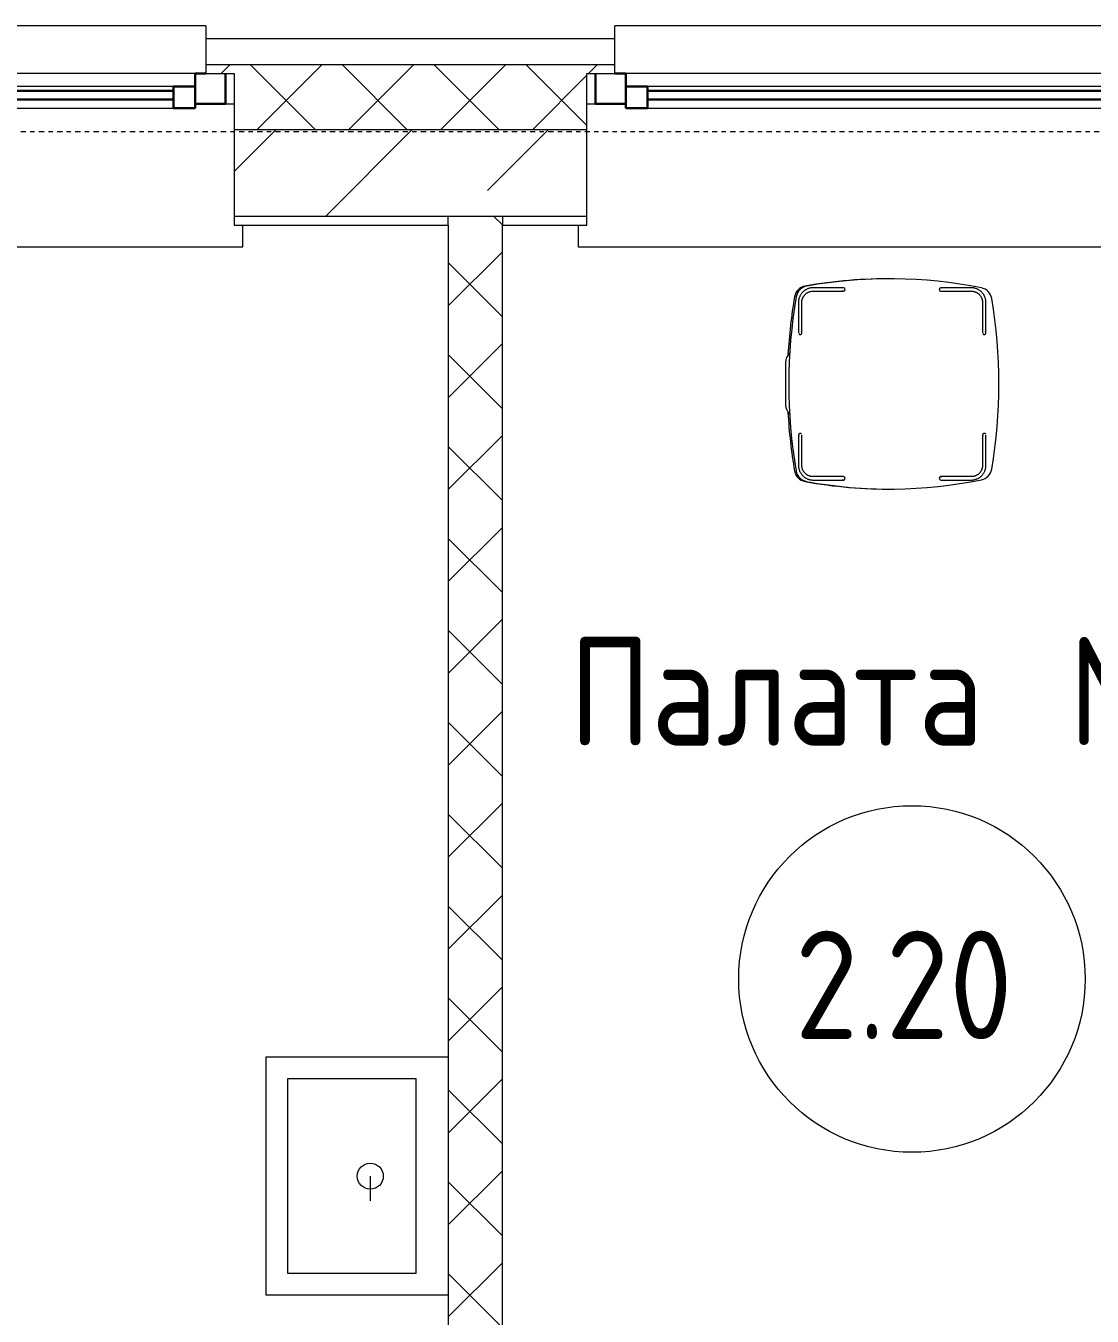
# Model space of a CAD drawing. Header units: millimetres. Extents: x -174154 to -170572, y -111302 to -109817.
# Drawn here: x -174032.25 to -174007.63, y -110507.47 to -110477.69 of the extents above; entities that cross this region are included whole.
import ezdxf

# ---------------------------------------------------------------- set-up
doc = ezdxf.new("R2010")
doc.units = ezdxf.units.MM
doc.linetypes.add('ACAD_ISO02W100', pattern=[15, 12, -3])
doc.linetypes.add('ADSK_Линия сетки', pattern=[21, 12, -3, 3, -3])
for name, color, linetype, lineweight in [('!Подложка', 252, 'ACAD_ISO02W100', 25), ('Каркас_Импост', 7, 'Continuous', 18), ('Марки помещений', 7, 'Continuous', 18), ('Обобщенные модели', 7, 'Continuous', 18), ('Окна', 7, 'Continuous', 18), ('Оси', 7, 'Continuous', 9), ('Остекление', 7, 'Continuous', 30), ('Отлив', 7, 'Continuous', 18), ('Подоконник_Верхний брус', 7, 'Continuous', 18), ('Сантехнические приборы', 7, 'Continuous', 18), ('Стены разрез', 7, 'Continuous', 40), ('Стены штриховка', 7, 'Continuous', 18)]:
    doc.layers.add(name, color=color, linetype=linetype, lineweight=lineweight)
doc.styles.add('GOST Common', font='GOST Common.ttf', dxfattribs={"width": 0.9, "height": 250})
pattern_1 = [(45, (30280.00000000015, 12304.99999999978), (-106.0660171779821, 106.0660171779821), []), (135, (30280.00000000015, 12304.99999999978), (-106.0660171779821, -106.0660171779821), [])]

# ---------------------------------------------------------------- blocks, each defined once
blk = doc.blocks.new('Medical_All_ARJO_Bedside-Cabinet - Medical_All_ARJO_Bedside-Cabinet-V1-В_АР_ПЭ_02 Этаж')
at = {"layer": 'Обобщенные модели'}
for p, q in [((-137.0000000000035, 216.4161831667518), (-188.0000000000092, 216.4161831667518)), ((-188.0000000000092, 208.5838168333119), (-137.0000000000035, 208.5838168333119)), ((188.0000000000006, 216.4161831667518), (137.0000000000035, 216.4161831667518)), ((137.0000000000035, 208.5838168333119), (188.0000000000006, 208.5838168333119)), ((-221.9161831667245, 182.5000000000365), (-221.9161831667245, 131.5000000000308)), ((-214.083816833289, 131.5000000000308), (-214.083816833289, 182.5000000000365)), ((214.0838168332803, 182.5000000000321), (214.0838168332803, 131.5000000000308)), ((221.9161831667245, 131.5000000000308), (221.9161831667245, 182.5000000000321)), ((-221.9161831667245, -131.4999999999701), (-221.9161831667245, -182.4999999999672)), ((-214.083816833289, -182.4999999999672), (-214.083816833289, -131.4999999999701)), ((214.0838168332803, -131.4999999999701), (214.0838168332803, -182.4999999999715)), ((221.9161831667245, -182.4999999999715), (221.9161831667245, -131.4999999999701)), ((-137.0000000000035, -208.5838168332469), (-188.0000000000092, -208.5838168332469)), ((-188.0000000000092, -216.4161831666911), (-137.0000000000035, -216.4161831666911)), ((-72.30106814644323, -235.7113078510162), (-70.50252531694098, -237.5098506805184)), ((188.0000000000006, -208.5838168332469), (137.0000000000035, -208.5838168332469)), ((137.0000000000035, -216.4161831666911), (188.0000000000006, -216.4161831666911)), ((-49.28932188134465, -246.296647244922), (47.66725973091008, -246.2966472449216))]:
    blk.add_line(p, q, dxfattribs=at)
at = {"layer": 'Обобщенные модели', "flags": 128}
for points in [[(-188.0000000000092, 216.4161831667518), (-189.3562855829952, 216.3890538377519), (-190.7104013983803, 216.3077092518892), (-192.0601811497075, 216.1722795431497), (-193.4034654773229, 215.982981370181), (-194.7381054128611, 215.7401175696749), (-196.0619658171142, 215.4440766719057), (-197.3729287958625, 215.0953322791517), (-198.6688970879839, 214.6944423080518), (-199.9477974206784, 214.2420480970459), (-201.2075838262215, 213.7388733803537), (-202.4462409151242, 213.185723130191), (-203.661787100245, 212.5834822689674), (-204.8522777670172, 211.933114253572), (-206.0158083843183, 211.2356595341066), (-207.1505175513811, 210.492233889329), (-208.2545899755831, 209.7040266416845), (-209.3262593765657, 208.872298754635), (-210.3638113119115, 207.9983808153641), (-211.3655859198558, 207.0836709061552), (-212.3299805747197, 206.1296323677331), (-213.2554524507754, 205.1377914582401), (-214.1405209904555, 204.1097349115568), (-214.9837702728956, 203.0471073988447), (-215.783851279136, 201.9516088974392), (-216.5394840502242, 200.8249919712591), (-217.2494597349425, 199.6690589670426), (-217.9126425236269, 198.4856591310188), (-218.5279714653044, 197.2766856504798), (-219.0944621649276, 196.0440726250841), (-219.6112083582181, 194.7897919727451), (-220.0773833614872, 193.5158502749277), (-220.492241394198, 192.2242855665926), (-220.8551187719815, 190.917164075757), (-221.1654349684529, 189.5965769179644), (-221.4226935438872, 188.264636750962), (-221.6264829394543, 186.9234743948815), (-221.776477135568, 185.5752354233911), (-221.8724361735417, 184.2220767312354), (-221.9142065393656, 182.8661630836674), (-221.9161831667245, 182.5000000000365)], [(-214.083816833289, 182.5000000000365), (-214.0629525619534, 183.5430744682405), (-214.0003931263037, 184.5844802398096), (-213.8962386081252, 185.6225512876622), (-213.7506556323933, 186.6556269195655), (-213.5638771008361, 187.6820544348852), (-213.3362018192549, 188.7001917685484), (-213.067994019529, 189.7084101180231), (-212.7596827769299, 190.705096549021), (-212.4117613236695, 191.6886565758663), (-212.0247862598543, 192.6575167123321), (-211.5993766630389, 193.6101269888818), (-211.1362130978363, 194.5449634322835), (-210.6360365271249, 195.4605305036416), (-210.0996471267425, 196.3553634909705), (-209.5279030052943, 197.2280308523588), (-208.9217188314158, 198.0771365061982), (-208.282064370455, 198.9013220645757), (-207.6099629331312, 199.69926900641), (-206.906489738335, 200.4697007868167), (-206.1727701931287, 201.2113848792951), (-205.4099780922752, 201.9231347475173), (-204.6193337404, 202.6038117435207), (-203.8021019998064, 203.2523269293238), (-202.9595902669436, 203.8676428189613), (-202.0931463808706, 204.4487750382805), (-201.2041564669644, 204.9947938996949), (-200.294042719442, 205.5048258895016), (-199.3642611261612, 205.9780550653178), (-198.4162991393305, 206.4137243614156), (-197.4516732958949, 206.8111367998575), (-196.4719267914378, 207.1696566055201), (-195.4786270113647, 207.4887102231967), (-194.4733630234163, 207.7677872351496), (-193.4577430355556, 208.0064411777041), (-192.4333918230928, 208.2042902554565), (-191.4019481294492, 208.3610179520927), (-190.3650620445099, 208.4763735367241), (-189.3243923648187, 208.5501724650296), (-188.2816039398609, 208.5822966744663), (-188.0000000000092, 208.5838168333119)], [(-118.0000000000078, 216.4161831667518), (-118.0151979734456, 216.4161831667518), (-118.0607675802558, 216.4161831667518), (-118.1366359187741, 216.4161831667518), (-118.2426816158641, 216.4161831667518), (-118.3787350210198, 216.4161831667518), (-118.5445784778182, 216.4161831667518), (-118.7399466721004, 216.4161831667518), (-118.9645270564379, 216.4161831667518), (-119.217960350123, 216.4161831667518), (-119.4998411139543, 216.4161831667518), (-119.8097183988225, 216.4161831667518), (-120.1470964672029, 216.4161831667518), (-120.5114355861347, 216.4161831667518), (-120.9021528907513, 216.4161831667518), (-121.3186233167238, 216.4161831667518), (-121.7601806002074, 216.4161831667518), (-122.2261183437367, 216.4161831667518), (-122.7156911463327, 216.4161831667518), (-123.2281157959298, 216.4161831667518), (-123.7625725224087, 216.4161831667518), (-124.3182063090184, 216.4161831667518), (-124.8941282602275, 216.4161831667518), (-125.48941702378, 216.4161831667518), (-126.1031202646337, 216.4161831667518), (-126.7342561885107, 216.4161831667518), (-127.3818151125831, 216.4161831667518), (-128.0447610807038, 216.4161831667518), (-128.7220335207477, 216.4161831667518), (-129.4125489412907, 216.4161831667518), (-130.1152026649517, 216.4161831667518), (-130.8288705956654, 216.4161831667518), (-131.552411016996, 216.4161831667518), (-132.2846664186138, 216.4161831667518), (-133.0244653480663, 216.4161831667518), (-133.7706242849016, 216.4161831667518), (-134.521949533979, 216.4161831667518), (-135.2772391351872, 216.4161831667518), (-136.0352847862703, 216.4161831667518), (-136.7948737759011, 216.4161831667518), (-137.0000000000035, 216.4161831667518)], [(-137.0000000000035, 208.5838168333119), (-136.2402026504594, 208.5838168333119), (-135.4816208145899, 208.5838168333119), (-134.7254680615088, 208.5838168333119), (-133.9729540743359, 208.5838168333119), (-133.225282714896, 208.5838168333119), (-132.4836500978884, 208.5838168333119), (-131.7492426772866, 208.5838168333119), (-131.023235348298, 208.5838168333119), (-130.306789567775, 208.5838168333119), (-129.6010514961445, 208.5838168333119), (-128.9071501637509, 208.5838168333119), (-128.2261956647192, 208.5838168333119), (-127.5592773809761, 208.5838168333119), (-126.9074622395088, 208.5838168333119), (-126.2717930054983, 208.5838168333119), (-125.6532866141148, 208.5838168333119), (-125.0529325436527, 208.5838168333119), (-124.4716912325521, 208.5838168333119), (-123.910492542906, 208.5838168333119), (-123.3702342729122, 208.5838168333119), (-122.8517807205586, 208.5838168333119), (-122.3559613009234, 208.5838168333119), (-121.8835692193072, 208.5838168333119), (-121.4353602022863, 208.5838168333119), (-121.0120512886525, 208.5838168333119), (-120.6143196823794, 208.5838168333119), (-120.2428016691927, 208.5838168333119), (-119.8980915986486, 208.5838168333119), (-119.5807409333419, 208.5838168333119), (-119.2912573666293, 208.5838168333119), (-119.0301040104618, 208.5838168333119), (-118.7976986545127, 208.5838168333119), (-118.5944130977545, 208.5838168333119), (-118.4205725537304, 208.5838168333119), (-118.2764551302241, 208.5838168333119), (-118.1622913843656, 208.5838168333119), (-118.0782639537899, 208.5838168333119), (-118.0245072644702, 208.5838168333119), (-118.0011073156347, 208.5838168333119)], [(117.9999999999992, 208.5838168333119), (118.0151979734456, 208.5838168333119), (118.0607675802558, 208.5838168333119), (118.1366359187827, 208.5838168333119), (118.2426816158728, 208.5838168333119), (118.3787350210198, 208.5838168333119), (118.5445784778182, 208.5838168333119), (118.7399466721004, 208.5838168333119), (118.9645270564379, 208.5838168333119), (119.2179603501143, 208.5838168333119), (119.4998411139456, 208.5838168333119), (119.8097183988225, 208.5838168333119), (120.1470964671943, 208.5838168333119), (120.5114355861261, 208.5838168333119), (120.9021528907426, 208.5838168333119), (121.3186233167152, 208.5838168333119), (121.7601806001987, 208.5838168333119), (122.226118343728, 208.5838168333119), (122.715691146324, 208.5838168333119), (123.2281157959211, 208.5838168333119), (123.7625725224087, 208.5838168333119), (124.3182063090184, 208.5838168333119), (124.8941282602275, 208.5838168333119), (125.4894170237713, 208.5838168333119), (126.103120264625, 208.5838168333119), (126.734256188502, 208.5838168333119), (127.3818151125744, 208.5838168333119), (128.0447610807038, 208.5838168333119), (128.722033520739, 208.5838168333119), (129.4125489412821, 208.5838168333119), (130.115202664943, 208.5838168333119), (130.8288705956654, 208.5838168333119), (131.552411016996, 208.5838168333119), (132.2846664186051, 208.5838168333119), (133.0244653480663, 208.5838168333119), (133.7706242848929, 208.5838168333119), (134.521949533979, 208.5838168333119), (135.2772391351785, 208.5838168333119), (136.0352847862617, 208.5838168333119), (136.7948737758925, 208.5838168333119), (137.0000000000035, 208.5838168333119)], [(137.0000000000035, 216.4161831667518), (136.2402026504594, 216.4161831667518), (135.4816208145812, 216.4161831667518), (134.7254680615175, 216.4161831667518), (133.9729540743272, 216.4161831667518), (133.225282714896, 216.4161831667518), (132.4836500978884, 216.4161831667518), (131.7492426772779, 216.4161831667518), (131.023235348298, 216.4161831667518), (130.306789567775, 216.4161831667518), (129.6010514961359, 216.4161831667518), (128.9071501637509, 216.4161831667518), (128.2261956647105, 216.4161831667518), (127.5592773809674, 216.4161831667518), (126.9074622395088, 216.4161831667518), (126.2717930054983, 216.4161831667518), (125.6532866141148, 216.4161831667518), (125.052932543644, 216.4161831667518), (124.4716912325434, 216.4161831667518), (123.9104925428973, 216.4161831667518), (123.3702342729122, 216.4161831667518), (122.85178072055, 216.4161831667518), (122.3559613009234, 216.4161831667518), (121.8835692193159, 216.4161831667518), (121.4353602022776, 216.4161831667518), (121.0120512886525, 216.4161831667518), (120.6143196823794, 216.4161831667518), (120.2428016691841, 216.4161831667518), (119.8980915986486, 216.4161831667518), (119.5807409333332, 216.4161831667518), (119.2912573666206, 216.4161831667518), (119.0301040104618, 216.4161831667518), (118.7976986545041, 216.4161831667518), (118.5944130977545, 216.4161831667518), (118.4205725537304, 216.4161831667518), (118.2764551302241, 216.4161831667518), (118.162291384357, 216.4161831667518), (118.0782639537812, 216.4161831667518), (118.0245072644702, 216.4161831667518), (118.001107315626, 216.4161831667518)], [(221.9161831667245, 182.5000000000321), (221.8890538377203, 183.8562855830224), (221.8077092518663, 185.2104013984032), (221.6722795431268, 186.5601811497347), (221.4829813701538, 187.9034654773544), (221.2401175696477, 189.2381054128883), (220.9440766718742, 190.5619658171458), (220.5953322791158, 191.8729287958898), (220.1944423080289, 193.1688970880154), (219.7420480970143, 194.4477974207057), (219.2388733803265, 195.707583826253), (218.6857231301681, 196.9462409151471), (218.0834822689359, 198.1617871002722), (217.4331142535404, 199.3522777670444), (216.7356595340707, 200.5158083843498), (215.9922338892975, 201.6505175514084), (215.2040266416486, 202.7545899756103), (214.3722987546034, 203.8262593765973), (213.4983808153369, 204.863811311943), (212.5836709061323, 205.865585919883), (211.6296323676972, 206.8299805747426), (210.6377914582129, 207.7554524507983), (209.6097349115209, 208.6405209904828), (208.5471073988132, 209.4837702729229), (207.4516088974033, 210.2838512791589), (206.3249919712232, 211.0394840502558), (205.169058967011, 211.7494597349698), (203.9856591309828, 212.4126425236584), (202.7766856504482, 213.0279714653316), (201.5440726250568, 213.5944621649505), (200.2897919727178, 214.1112083582366), (199.0158502749048, 214.5773833615144), (197.7242855665611, 214.9922413942209), (196.4171640757254, 215.3551187720088), (195.0965769179284, 215.6654349684758), (193.7646367509304, 215.9226935439144), (192.4234743948413, 216.1264829394729), (191.0752354233595, 216.2764771355952), (189.7220767312038, 216.372436173569), (188.3661630836401, 216.4142065393928), (188.0000000000006, 216.4161831667518)], [(188.0000000000006, 208.5838168333119), (189.0430744682089, 208.562952561972), (190.0844802397824, 208.5003931263309), (191.1225512876393, 208.3962386081438), (192.1556269195339, 208.2506556324205), (193.1820544348493, 208.063877100859), (194.2001917685169, 207.8362018192821), (195.2084101179915, 207.5679940195563), (196.2050965489937, 207.2596827769572), (197.1886565758348, 206.9117613236924), (198.1575167123049, 206.5247862598815), (199.1101269888546, 206.0993766630704), (200.0449634322476, 205.6362130978549), (200.9605305036143, 205.1360365271522), (201.8553634909303, 204.5996471267654), (202.7280308523316, 204.0279030053173), (203.5771365061709, 203.4217188314387), (204.4013220645398, 202.7820643704866), (205.1992690063828, 202.1099629331497), (205.9697007867851, 201.4064897383666), (206.7113848792678, 200.6727701931603), (207.4231347474814, 199.9099780922981), (208.1038117434891, 199.1193337404229), (208.7523269292879, 198.3021019998293), (209.367642818934, 197.4595902669708), (209.9487750382489, 196.5931463808935), (210.4947938996633, 195.7041564669873), (211.0048258894701, 194.7940427194692), (211.4780550652862, 193.8642611261885), (211.9137243613927, 192.9162991393534), (212.3111367998302, 191.9516732959178), (212.6696566054929, 190.9719267914651), (212.9887102231652, 189.9786270113876), (213.267787235118, 188.9733630234522), (213.5064411776769, 187.9577430355828), (213.7042902554293, 186.93339182312), (213.8610179520655, 185.9019481294721), (213.9763735366926, 184.8650620445328), (214.0501724650067, 183.8243923648417), (214.0822966744391, 182.7816039398881), (214.0838168332803, 182.5000000000321)], [(-221.9161831667245, 131.5000000000308), (-221.9161831667245, 130.7402026504866), (-221.9161831667245, 129.9816208146214), (-221.9161831667245, 129.2254680615404), (-221.9161831667245, 128.4729540743631), (-221.9161831667245, 127.7252827149233), (-221.9161831667245, 126.9836500979156), (-221.9161831667245, 126.2492426773138), (-221.9161831667245, 125.5232353483253), (-221.9161831667245, 124.8067895678066), (-221.9161831667245, 124.1010514961675), (-221.9161831667245, 123.4071501637781), (-221.9161831667245, 122.7261956647421), (-221.9161831667245, 122.0592773810033), (-221.9161831667245, 121.407462239536), (-221.9161831667245, 120.7717930055299), (-221.9161831667245, 120.1532866141464), (-221.9161831667245, 119.5529325436842), (-221.9161831667245, 118.971691232575), (-221.9161831667245, 118.4104925429332), (-221.9161831667245, 117.8702342729394), (-221.9161831667245, 117.3517807205859), (-221.9161831667245, 116.8559613009507), (-221.9161831667245, 116.3835692193431), (-221.9161831667245, 115.9353602023135), (-221.9161831667245, 115.512051288684), (-221.9161831667245, 115.114319682411), (-221.9161831667245, 114.74280166922), (-221.9161831667245, 114.3980915986802), (-221.9161831667245, 114.0807409333691), (-221.9161831667245, 113.7912573666565), (-221.9161831667245, 113.5301040104933), (-221.9161831667245, 113.29769865454), (-221.9161831667245, 113.0944130977861), (-221.9161831667245, 112.920572553762), (-221.9161831667245, 112.7764551302513), (-221.9161831667245, 112.6622913843885), (-221.9161831667245, 112.5782639538171), (-221.9161831667245, 112.5245072644974), (-221.9161831667245, 112.5011073156619)], [(-214.083816833289, 112.5000000000307), (-214.083816833289, 112.5151979734728), (-214.083816833289, 112.5607675802831), (-214.083816833289, 112.63663591881), (-214.083816833289, 112.7426816158957), (-214.083816833289, 112.8787350210514), (-214.083816833289, 113.0445784778454), (-214.083816833289, 113.2399466721276), (-214.083816833289, 113.4645270564651), (-214.083816833289, 113.7179603501545), (-214.083816833289, 113.9998411139772), (-214.083816833289, 114.3097183988541), (-214.083816833289, 114.6470964672259), (-214.083816833289, 115.0114355861533), (-214.083816833289, 115.4021528907785), (-214.083816833289, 115.8186233167511), (-214.083816833289, 116.2601806002303), (-214.083816833289, 116.7261183437639), (-214.083816833289, 117.2156911463556), (-214.083816833289, 117.7281157959527), (-214.083816833289, 118.262572522436), (-214.083816833289, 118.8182063090456), (-214.083816833289, 119.394128260259), (-214.083816833289, 119.9894170238072), (-214.083816833289, 120.6031202646523), (-214.083816833289, 121.2342561885379), (-214.083816833289, 121.8818151126103), (-214.083816833289, 122.5447610807311), (-214.083816833289, 123.2220335207749), (-214.083816833289, 123.9125489413137), (-214.083816833289, 124.6152026649746), (-214.083816833289, 125.3288705956969), (-214.083816833289, 126.0524110170233), (-214.083816833289, 126.7846664186367), (-214.083816833289, 127.5244653480935), (-214.083816833289, 128.2706242849288), (-214.083816833289, 129.0219495340062), (-214.083816833289, 129.7772391352101), (-214.083816833289, 130.5352847862932), (-214.083816833289, 131.294873775924), (-214.083816833289, 131.5000000000308)], [(214.0838168332803, 131.5000000000308), (214.0838168332803, 130.7402026504823), (214.0838168332803, 129.9816208146171), (214.0838168332803, 129.2254680615404), (214.0838168332803, 128.4729540743588), (214.0838168332803, 127.7252827149233), (214.0838168332803, 126.9836500979156), (214.0838168332803, 126.2492426773138), (214.0838168332803, 125.5232353483253), (214.0838168332803, 124.8067895678022), (214.0838168332803, 124.1010514961675), (214.0838168332803, 123.4071501637781), (214.0838168332803, 122.7261956647421), (214.0838168332803, 122.0592773810033), (214.0838168332803, 121.407462239536), (214.0838168332803, 120.7717930055256), (214.0838168332803, 120.153286614142), (214.0838168332803, 119.5529325436799), (214.0838168332803, 118.9716912325707), (214.0838168332803, 118.4104925429332), (214.0838168332803, 117.8702342729394), (214.0838168332803, 117.3517807205859), (214.0838168332803, 116.8559613009507), (214.0838168332803, 116.3835692193431), (214.0838168332803, 115.9353602023135), (214.0838168332803, 115.512051288684), (214.0838168332803, 115.114319682411), (214.0838168332803, 114.7428016692156), (214.0838168332803, 114.3980915986802), (214.0838168332803, 114.0807409333691), (214.0838168332803, 113.7912573666522), (214.0838168332803, 113.530104010489), (214.0838168332803, 113.2976986545357), (214.0838168332803, 113.0944130977818), (214.0838168332803, 112.9205725537577), (214.0838168332803, 112.776455130247), (214.0838168332803, 112.6622913843885), (214.0838168332803, 112.5782639538128), (214.0838168332803, 112.5245072644931), (214.0838168332803, 112.5011073156619)], [(221.9161831667245, 112.5000000000307), (221.9161831667245, 112.5151979734728), (221.9161831667245, 112.5607675802831), (221.9161831667245, 112.63663591881), (221.9161831667245, 112.7426816158957), (221.9161831667245, 112.8787350210514), (221.9161831667245, 113.0445784778454), (221.9161831667245, 113.2399466721276), (221.9161831667245, 113.4645270564651), (221.9161831667245, 113.7179603501502), (221.9161831667245, 113.9998411139772), (221.9161831667245, 114.3097183988541), (221.9161831667245, 114.6470964672259), (221.9161831667245, 115.0114355861533), (221.9161831667245, 115.4021528907785), (221.9161831667245, 115.8186233167467), (221.9161831667245, 116.2601806002303), (221.9161831667245, 116.7261183437596), (221.9161831667245, 117.2156911463556), (221.9161831667245, 117.7281157959527), (221.9161831667245, 118.262572522436), (221.9161831667245, 118.8182063090456), (221.9161831667245, 119.394128260259), (221.9161831667245, 119.9894170238072), (221.9161831667245, 120.6031202646523), (221.9161831667245, 121.2342561885379), (221.9161831667245, 121.8818151126103), (221.9161831667245, 122.5447610807311), (221.9161831667245, 123.2220335207749), (221.9161831667245, 123.9125489413093), (221.9161831667245, 124.6152026649746), (221.9161831667245, 125.3288705956969), (221.9161831667245, 126.0524110170233), (221.9161831667245, 126.7846664186367), (221.9161831667245, 127.5244653480935), (221.9161831667245, 128.2706242849288), (221.9161831667245, 129.0219495340062), (221.9161831667245, 129.7772391352101), (221.9161831667245, 130.5352847862932), (221.9161831667245, 131.294873775924), (221.9161831667245, 131.5000000000308)], [(-221.9161831667245, -112.4999999999701), (-221.9161831667245, -112.5151979734122), (-221.9161831667245, -112.5607675802181), (-221.9161831667245, -112.636635918745), (-221.9161831667245, -112.742681615835), (-221.9161831667245, -112.8787350209864), (-221.9161831667245, -113.0445784777805), (-221.9161831667245, -113.2399466720627), (-221.9161831667245, -113.4645270564002), (-221.9161831667245, -113.7179603500852), (-221.9161831667245, -113.9998411139166), (-221.9161831667245, -114.3097183987891), (-221.9161831667245, -114.6470964671609), (-221.9161831667245, -115.0114355860927), (-221.9161831667245, -115.4021528907135), (-221.9161831667245, -115.8186233166818), (-221.9161831667245, -116.2601806001653), (-221.9161831667245, -116.7261183436989), (-221.9161831667245, -117.2156911462907), (-221.9161831667245, -117.728115795892), (-221.9161831667245, -118.262572522371), (-221.9161831667245, -118.818206308985), (-221.9161831667245, -119.3941282601984), (-221.9161831667245, -119.9894170237423), (-221.9161831667245, -120.6031202645917), (-221.9161831667245, -121.234256188473), (-221.9161831667245, -121.8818151125454), (-221.9161831667245, -122.5447610806661), (-221.9161831667245, -123.2220335207099), (-221.9161831667245, -123.9125489412487), (-221.9161831667245, -124.615202664914), (-221.9161831667245, -125.328870595632), (-221.9161831667245, -126.0524110169627), (-221.9161831667245, -126.784666418576), (-221.9161831667245, -127.5244653480328), (-221.9161831667245, -128.2706242848639), (-221.9161831667245, -129.0219495339456), (-221.9161831667245, -129.7772391351452), (-221.9161831667245, -130.5352847862326), (-221.9161831667245, -131.2948737758591), (-221.9161831667245, -131.4999999999701)], [(-214.083816833289, -131.4999999999701), (-214.083816833289, -130.7402026504216), (-214.083816833289, -129.9816208145521), (-214.083816833289, -129.2254680614798), (-214.083816833289, -128.4729540742981), (-214.083816833289, -127.7252827148626), (-214.083816833289, -126.983650097855), (-214.083816833289, -126.2492426772489), (-214.083816833289, -125.5232353482646), (-214.083816833289, -124.8067895677416), (-214.083816833289, -124.1010514961068), (-214.083816833289, -123.4071501637174), (-214.083816833289, -122.7261956646814), (-214.083816833289, -122.0592773809383), (-214.083816833289, -121.407462239471), (-214.083816833289, -120.7717930054606), (-214.083816833289, -120.1532866140814), (-214.083816833289, -119.5529325436149), (-214.083816833289, -118.97169123251), (-214.083816833289, -118.4104925428682), (-214.083816833289, -117.8702342728787), (-214.083816833289, -117.3517807205252), (-214.083816833289, -116.85596130089), (-214.083816833289, -116.3835692192782), (-214.083816833289, -115.9353602022529), (-214.083816833289, -115.512051288619), (-214.083816833289, -115.114319682346), (-214.083816833289, -114.742801669155), (-214.083816833289, -114.3980915986152), (-214.083816833289, -114.0807409333041), (-214.083816833289, -113.7912573665915), (-214.083816833289, -113.530104010424), (-214.083816833289, -113.2976986544707), (-214.083816833289, -113.0944130977211), (-214.083816833289, -112.920572553697), (-214.083816833289, -112.7764551301863), (-214.083816833289, -112.6622913843279), (-214.083816833289, -112.5782639537522), (-214.083816833289, -112.5245072644324), (-214.083816833289, -112.5011073156013)], [(214.0838168332803, -112.4999999999701), (214.0838168332803, -112.5151979734122), (214.0838168332803, -112.5607675802181), (214.0838168332803, -112.636635918745), (214.0838168332803, -112.742681615835), (214.0838168332803, -112.8787350209864), (214.0838168332803, -113.0445784777805), (214.0838168332803, -113.2399466720627), (214.0838168332803, -113.4645270564002), (214.0838168332803, -113.7179603500896), (214.0838168332803, -113.9998411139166), (214.0838168332803, -114.3097183987891), (214.0838168332803, -114.6470964671609), (214.0838168332803, -115.0114355860927), (214.0838168332803, -115.4021528907135), (214.0838168332803, -115.8186233166861), (214.0838168332803, -116.2601806001653), (214.0838168332803, -116.7261183437033), (214.0838168332803, -117.2156911462907), (214.0838168332803, -117.728115795892), (214.0838168332803, -118.262572522371), (214.0838168332803, -118.818206308985), (214.0838168332803, -119.3941282601984), (214.0838168332803, -119.9894170237423), (214.0838168332803, -120.6031202645917), (214.0838168332803, -121.234256188473), (214.0838168332803, -121.8818151125454), (214.0838168332803, -122.5447610806661), (214.0838168332803, -123.2220335207099), (214.0838168332803, -123.912548941253), (214.0838168332803, -124.615202664914), (214.0838168332803, -125.328870595632), (214.0838168332803, -126.0524110169627), (214.0838168332803, -126.784666418576), (214.0838168332803, -127.5244653480328), (214.0838168332803, -128.2706242848639), (214.0838168332803, -129.0219495339456), (214.0838168332803, -129.7772391351452), (214.0838168332803, -130.5352847862326), (214.0838168332803, -131.2948737758591), (214.0838168332803, -131.4999999999701)], [(221.9161831667245, -131.4999999999701), (221.9161831667245, -130.740202650426), (221.9161831667245, -129.9816208145565), (221.9161831667245, -129.2254680614798), (221.9161831667245, -128.4729540743025), (221.9161831667245, -127.7252827148626), (221.9161831667245, -126.983650097855), (221.9161831667245, -126.2492426772489), (221.9161831667245, -125.5232353482646), (221.9161831667245, -124.8067895677459), (221.9161831667245, -124.1010514961068), (221.9161831667245, -123.4071501637174), (221.9161831667245, -122.7261956646814), (221.9161831667245, -122.0592773809383), (221.9161831667245, -121.407462239471), (221.9161831667245, -120.7717930054649), (221.9161831667245, -120.1532866140857), (221.9161831667245, -119.5529325436192), (221.9161831667245, -118.9716912325144), (221.9161831667245, -118.4104925428682), (221.9161831667245, -117.8702342728787), (221.9161831667245, -117.3517807205252), (221.9161831667245, -116.85596130089), (221.9161831667245, -116.3835692192782), (221.9161831667245, -115.9353602022529), (221.9161831667245, -115.512051288619), (221.9161831667245, -115.114319682346), (221.9161831667245, -114.7428016691593), (221.9161831667245, -114.3980915986152), (221.9161831667245, -114.0807409333041), (221.9161831667245, -113.7912573665959), (221.9161831667245, -113.5301040104284), (221.9161831667245, -113.297698654475), (221.9161831667245, -113.0944130977255), (221.9161831667245, -112.9205725537014), (221.9161831667245, -112.7764551301907), (221.9161831667245, -112.6622913843279), (221.9161831667245, -112.5782639537565), (221.9161831667245, -112.5245072644324), (221.9161831667245, -112.5011073156013)], [(-221.9161831667245, -182.4999999999672), (-221.889053837729, -183.8562855829618), (-221.8077092518663, -185.2104013983426), (-221.6722795431268, -186.5601811496741), (-221.4829813701624, -187.9034654772895), (-221.2401175696477, -189.2381054128277), (-220.9440766718742, -190.5619658170808), (-220.5953322791245, -191.8729287958248), (-220.1944423080289, -193.1688970879505), (-219.7420480970229, -194.4477974206407), (-219.2388733803265, -195.7075838261881), (-218.6857231301681, -196.9462409150821), (-218.0834822689359, -198.1617871002073), (-217.4331142535404, -199.3522777669837), (-216.7356595340794, -200.5158083842892), (-215.9922338892975, -201.6505175513434), (-215.2040266416572, -202.7545899755454), (-214.372298754612, -203.8262593765323), (-213.4983808153369, -204.8638113118824), (-212.5836709061323, -205.8655859198224), (-211.6296323677059, -206.829980574682), (-210.6377914582129, -207.7554524507376), (-209.6097349115296, -208.6405209904178), (-208.5471073988132, -209.4837702728579), (-207.451608897412, -210.2838512790983), (-206.3249919712318, -211.0394840501908), (-205.169058967011, -211.7494597349091), (-203.9856591309915, -212.4126425235978), (-202.7766856504569, -213.027971465271), (-201.5440726250568, -213.5944621648898), (-200.2897919727178, -214.111208358176), (-199.0158502749048, -214.5773833614495), (-197.7242855665697, -214.9922413941603), (-196.4171640757341, -215.3551187719481), (-195.0965769179371, -215.6654349684152), (-193.7646367509304, -215.9226935438538), (-192.42347439485, -216.1264829394122), (-191.0752354233595, -216.2764771355346), (-189.7220767312038, -216.372436173504), (-188.3661630836401, -216.4142065393322), (-188.0000000000092, -216.4161831666911)], [(-188.0000000000092, -208.5838168332469), (-189.0430744682176, -208.562952561907), (-190.0844802397824, -208.5003931262703), (-191.1225512876393, -208.3962386080788), (-192.1556269195339, -208.2506556323556), (-193.182054434858, -208.0638771007984), (-194.2001917685255, -207.8362018192171), (-195.2084101180002, -207.5679940194956), (-196.2050965489937, -207.2596827768965), (-197.1886565758434, -206.9117613236318), (-198.1575167123135, -206.5247862598209), (-199.1101269888546, -206.0993766630055), (-200.0449634322562, -205.6362130977942), (-200.9605305036143, -205.1360365270872), (-201.855363490939, -204.5996471267004), (-202.7280308523402, -204.0279030052566), (-203.5771365061796, -203.4217188313738), (-204.4013220645484, -202.7820643704216), (-205.1992690063915, -202.1099629330891), (-205.9697007867938, -201.4064897383016), (-206.7113848792765, -200.6727701930996), (-207.4231347474901, -199.9099780922375), (-208.1038117434977, -199.1193337403622), (-208.7523269292966, -198.3021019997686), (-209.367642818934, -197.4595902669058), (-209.9487750382576, -196.5931463808329), (-210.4947938996719, -195.7041564669223), (-211.0048258894787, -194.7940427194086), (-211.4780550652949, -193.8642611261278), (-211.9137243613927, -192.9162991392884), (-212.3111367998389, -191.9516732958572), (-212.6696566054929, -190.9719267914001), (-212.9887102231738, -189.9786270113227), (-213.2677872351267, -188.9733630233872), (-213.5064411776769, -187.9577430355222), (-213.7042902554379, -186.933391823055), (-213.8610179520741, -185.9019481294115), (-213.9763735367012, -184.8650620444722), (-214.0501724650067, -183.8243923647767), (-214.0822966744391, -182.7816039398232), (-214.083816833289, -182.4999999999672)], [(188.0000000000006, -216.4161831666911), (189.3562855829952, -216.3890538376913), (190.7104013983717, -216.3077092518242), (192.0601811497075, -216.1722795430891), (193.4034654773229, -215.9829813701204), (194.7381054128524, -215.7401175696143), (196.0619658171142, -215.4440766718407), (197.3729287958539, -215.0953322790911), (198.6688970879839, -214.6944423079912), (199.9477974206697, -214.2420480969809), (201.2075838262215, -213.738873380293), (202.4462409151156, -213.1857231301304), (203.661787100245, -212.5834822689025), (204.8522777670172, -211.9331142535113), (206.0158083843183, -211.2356595340417), (207.1505175513725, -210.492233889264), (208.2545899755744, -209.7040266416238), (209.3262593765657, -208.87229875457), (210.3638113119115, -207.9983808153035), (211.3655859198558, -207.0836709060946), (212.329980574711, -206.1296323676725), (213.2554524507754, -205.1377914581795), (214.1405209904555, -204.1097349114919), (214.9837702728956, -203.0471073987797), (215.7838512791274, -201.9516088973786), (216.5394840502242, -200.8249919711941), (217.2494597349425, -199.6690589669819), (217.9126425236269, -198.4856591309581), (218.5279714653044, -197.2766856504148), (219.0944621649276, -196.0440726250234), (219.6112083582094, -194.7897919726844), (220.0773833614872, -193.5158502748627), (220.4922413941894, -192.224285566532), (220.8551187719815, -190.9171640756963), (221.1654349684443, -189.5965769179037), (221.4226935438872, -188.264636750897), (221.6264829394456, -186.9234743948166), (221.776477135568, -185.5752354233261), (221.8724361735417, -184.2220767311748), (221.9142065393656, -182.8661630836068), (221.9161831667245, -182.4999999999715)], [(214.0838168332803, -182.4999999999715), (214.0629525619447, -183.5430744681799), (214.0003931263037, -184.584480239749), (213.8962386081165, -185.6225512876015), (213.7506556323846, -186.6556269195048), (213.5638771008275, -187.6820544348202), (213.3362018192462, -188.7001917684878), (213.067994019529, -189.7084101179625), (212.7596827769299, -190.705096548956), (212.4117613236609, -191.6886565758013), (212.0247862598543, -192.6575167122672), (211.5993766630302, -193.6101269888212), (211.1362130978276, -194.5449634322185), (210.6360365271249, -195.4605305035809), (210.0996471267339, -196.3553634909055), (209.5279030052943, -197.2280308522982), (208.9217188314072, -198.0771365061375), (208.282064370455, -198.9013220645107), (207.6099629331225, -199.6992690063451), (206.9064897383264, -200.4697007867517), (206.1727701931287, -201.2113848792301), (205.4099780922666, -201.9231347474523), (204.6193337403913, -202.60381174346), (203.8021019997977, -203.2523269292631), (202.9595902669436, -203.8676428189006), (202.093146380862, -204.4487750382198), (201.2041564669557, -204.9947938996342), (200.294042719442, -205.5048258894367), (199.3642611261526, -205.9780550652572), (198.4162991393305, -206.413724361355), (197.4516732958863, -206.8111367997968), (196.4719267914378, -207.1696566054595), (195.4786270113647, -207.4887102231318), (194.4733630234163, -207.7677872350846), (193.4577430355469, -208.0064411776435), (192.4333918230928, -208.2042902553959), (191.4019481294406, -208.3610179520277), (190.3650620445099, -208.4763735366592), (189.3243923648187, -208.5501724649647), (188.2816039398609, -208.5822966744014), (188.0000000000006, -208.5838168332469)], [(-118.0000000000078, -208.5838168332469), (-118.0151979734456, -208.5838168332469), (-118.0607675802645, -208.5838168332469), (-118.1366359187827, -208.5838168332469), (-118.2426816158728, -208.5838168332469), (-118.3787350210198, -208.5838168332469), (-118.5445784778182, -208.5838168332469), (-118.7399466721004, -208.5838168332469), (-118.9645270564379, -208.5838168332469), (-119.217960350123, -208.5838168332469), (-119.4998411139543, -208.5838168332469), (-119.8097183988225, -208.5838168332469), (-120.1470964672029, -208.5838168332469), (-120.5114355861347, -208.5838168332469), (-120.9021528907513, -208.5838168332469), (-121.3186233167238, -208.5838168332469), (-121.7601806002074, -208.5838168332469), (-122.2261183437367, -208.5838168332469), (-122.7156911463327, -208.5838168332469), (-123.2281157959298, -208.5838168332469), (-123.7625725224087, -208.5838168332469), (-124.3182063090184, -208.5838168332469), (-124.8941282602275, -208.5838168332469), (-125.48941702378, -208.5838168332469), (-126.1031202646337, -208.5838168332469), (-126.7342561885107, -208.5838168332469), (-127.3818151125831, -208.5838168332469), (-128.0447610807038, -208.5838168332469), (-128.7220335207477, -208.5838168332469), (-129.4125489412907, -208.5838168332469), (-130.1152026649517, -208.5838168332469), (-130.8288705956654, -208.5838168332469), (-131.552411016996, -208.5838168332469), (-132.2846664186138, -208.5838168332469), (-133.0244653480663, -208.5838168332469), (-133.7706242849016, -208.5838168332469), (-134.521949533979, -208.5838168332469), (-135.2772391351872, -208.5838168332469), (-136.0352847862703, -208.5838168332469), (-136.7948737759011, -208.5838168332469), (-137.0000000000035, -208.5838168332469)], [(-137.0000000000035, -216.4161831666911), (-136.2402026504594, -216.4161831666911), (-135.4816208145899, -216.4161831666911), (-134.7254680615175, -216.4161831666911), (-133.9729540743359, -216.4161831666911), (-133.225282714896, -216.4161831666911), (-132.483650097897, -216.4161831666911), (-131.7492426772866, -216.4161831666911), (-131.023235348298, -216.4161831666911), (-130.306789567775, -216.4161831666911), (-129.6010514961445, -216.4161831666911), (-128.9071501637509, -216.4161831666911), (-128.2261956647192, -216.4161831666911), (-127.5592773809761, -216.4161831666911), (-126.9074622395088, -216.4161831666911), (-126.2717930054983, -216.4161831666911), (-125.6532866141148, -216.4161831666911), (-125.0529325436527, -216.4161831666911), (-124.4716912325521, -216.4161831666911), (-123.910492542906, -216.4161831666911), (-123.3702342729122, -216.4161831666911), (-122.8517807205586, -216.4161831666911), (-122.3559613009321, -216.4161831666911), (-121.8835692193159, -216.4161831666911), (-121.4353602022863, -216.4161831666911), (-121.0120512886525, -216.4161831666911), (-120.6143196823881, -216.4161831666911), (-120.2428016691927, -216.4161831666911), (-119.8980915986486, -216.4161831666911), (-119.5807409333419, -216.4161831666911), (-119.2912573666293, -216.4161831666911), (-119.0301040104618, -216.4161831666911), (-118.7976986545127, -216.4161831666911), (-118.5944130977545, -216.4161831666911), (-118.4205725537304, -216.4161831666911), (-118.2764551302241, -216.4161831666911), (-118.1622913843656, -216.4161831666911), (-118.0782639537899, -216.4161831666911), (-118.0245072644702, -216.4161831666911), (-118.0011073156347, -216.4161831666911)], [(117.9999999999992, -216.4161831666911), (118.0151979734456, -216.4161831666911), (118.0607675802472, -216.4161831666911), (118.1366359187741, -216.4161831666911), (118.2426816158641, -216.4161831666911), (118.3787350210198, -216.4161831666911), (118.5445784778182, -216.4161831666911), (118.7399466721004, -216.4161831666911), (118.9645270564379, -216.4161831666911), (119.2179603501143, -216.4161831666911), (119.4998411139456, -216.4161831666911), (119.8097183988225, -216.4161831666911), (120.1470964671943, -216.4161831666911), (120.5114355861261, -216.4161831666911), (120.9021528907426, -216.4161831666911), (121.3186233167152, -216.4161831666911), (121.7601806001987, -216.4161831666911), (122.226118343728, -216.4161831666911), (122.715691146324, -216.4161831666911), (123.2281157959211, -216.4161831666911), (123.7625725224087, -216.4161831666911), (124.3182063090184, -216.4161831666911), (124.8941282602275, -216.4161831666911), (125.4894170237713, -216.4161831666911), (126.103120264625, -216.4161831666911), (126.734256188502, -216.4161831666911), (127.3818151125744, -216.4161831666911), (128.0447610807038, -216.4161831666911), (128.722033520739, -216.4161831666911), (129.4125489412821, -216.4161831666911), (130.115202664943, -216.4161831666911), (130.8288705956654, -216.4161831666911), (131.552411016996, -216.4161831666911), (132.2846664186051, -216.4161831666911), (133.0244653480663, -216.4161831666911), (133.7706242848929, -216.4161831666911), (134.521949533979, -216.4161831666911), (135.2772391351785, -216.4161831666911), (136.0352847862617, -216.4161831666911), (136.7948737758925, -216.4161831666911), (137.0000000000035, -216.4161831666911)], [(137.0000000000035, -208.5838168332469), (136.2402026504594, -208.5838168332469), (135.4816208145812, -208.5838168332469), (134.7254680615088, -208.5838168332469), (133.9729540743272, -208.5838168332469), (133.225282714896, -208.5838168332469), (132.4836500978797, -208.5838168332469), (131.7492426772779, -208.5838168332469), (131.023235348298, -208.5838168332469), (130.306789567775, -208.5838168332469), (129.6010514961359, -208.5838168332469), (128.9071501637509, -208.5838168332469), (128.2261956647105, -208.5838168332469), (127.5592773809674, -208.5838168332469), (126.9074622395088, -208.5838168332469), (126.2717930054983, -208.5838168332469), (125.6532866141148, -208.5838168332469), (125.052932543644, -208.5838168332469), (124.4716912325434, -208.5838168332469), (123.9104925428973, -208.5838168332469), (123.3702342729122, -208.5838168332469), (122.85178072055, -208.5838168332469), (122.3559613009148, -208.5838168332469), (121.8835692193072, -208.5838168332469), (121.4353602022776, -208.5838168332469), (121.0120512886525, -208.5838168332469), (120.6143196823708, -208.5838168332469), (120.2428016691841, -208.5838168332469), (119.8980915986486, -208.5838168332469), (119.5807409333332, -208.5838168332469), (119.2912573666206, -208.5838168332469), (119.0301040104618, -208.5838168332469), (118.7976986545041, -208.5838168332469), (118.5944130977545, -208.5838168332469), (118.4205725537304, -208.5838168332469), (118.2764551302241, -208.5838168332469), (118.162291384357, -208.5838168332469), (118.0782639537812, -208.5838168332469), (118.0245072644702, -208.5838168332469), (118.001107315626, -208.5838168332469)]]:
    blk.add_lwpolyline(points, dxfattribs=at)
at = {"layer": 'Обобщенные модели'}
for centre, radius, start, end in [((-2.912003737355406e-12, -942.4139720599729), 1188.62499999999, 80.47387393073952, 99.55220205808328), ((-192.2693463012725, 200.1464810880698), 29.99999999999999, 99.55220205809717, 168.7822822267092), ((-118.0000000000039, 212.4999999999999), 3.916183166719252, 120.0000000000004, 135.0000000000007), ((-118.0000000000039, 212.4999999999999), 3.91618316671925, 299.9999999999994, 89.99999999999959), ((118.0000000000039, 212.4999999999999), 3.91618316671925, 120, 269.9999999999996), ((118.0000000000039, 212.4999999999999), 3.916183166719242, 300.0000000000001, 314.9999999999998), ((191.7493335933901, 200.2338668175475), 29.99999999999997, 11.5770011537458, 80.47387393075425), ((848.7903821429366, -6.323468746278066), 1091.336515141606, 168.782282226696, 190.0788928963196), ((-816.2738976452274, -6.261945555941166), 1058.956439915962, 349.5929788589158, 11.57700115373265), ((-218.0000000000063, 112.5000000000002), 3.916183166719236, 134.9999999999988, 179.9999999999987), ((-218.0000000000063, 112.5000000000002), 3.916183166719235, 179.9999999999989, 344.9999999999981), ((218.0000000000063, 112.5000000000002), 3.916183166719227, 135.0000000000022, 180.0000000000019), ((218.0000000000063, 112.5000000000002), 3.916183166719238, 180.0000000000013, 345.0000000000011), ((848.7903821429342, -10.03449668629588), 1091.336515141606, 179.3538881474142, 190.0788928963196), ((-816.2738976452299, -9.972973495958994), 1058.956439915962, 349.5929788589158, 0.6641453521171469), ((-218.0000000000063, -112.5000000000002), 3.916183166719238, 1.663297070217004e-12, 165.0000000000015), ((-218.0000000000063, -112.5000000000002), 3.916183166719227, 315.0000000000018, 1.876527262063475e-12), ((218.0000000000063, -112.5000000000002), 3.916183166719235, 359.9999999999986, 164.9999999999984), ((218.0000000000063, -112.5000000000002), 3.916183166719236, 314.9999999999984, 359.9999999999984), ((-196.1672867392957, -192.0616409595833), 29.99999999999998, 190.0788928963194, 260.2522720821834), ((-196.1672867392982, -195.7726688996011), 30, 190.0788928963195, 260.2522720821833), ((195.7555320340639, -192.1323001247601), 30.00000000000001, 279.7270683812097, 349.5929788589285), ((195.7555320340615, -195.8433280647779), 30.00000000000002, 279.7270683812094, 349.5929788589285), ((4.697318232421474e-12, 949.8360279400837), 1188.625000000065, 260.2522720821977, 279.7270683812242), ((2.2191504240331e-12, 946.1250000000659), 1188.625000000065, 260.2522720821978, 266.7299197664838), ((-118.0000000000039, -212.4999999999999), 3.916183166719242, 120.0000000000004, 135.0000000000002), ((-118.0000000000039, -212.4999999999999), 3.91618316671925, 299.9999999999996, 90), ((-49.28932188134458, -216.296647244922), 29.99999999999998, 224.9999999999993, 269.9999999999995), ((47.66725973091016, -216.2966472449216), 29.99999999999998, 269.9999999999994, 319.0729538226735), ((2.2191504240331e-12, 946.1250000000659), 1188.625000000066, 273.1961614441812, 279.7270683812242), ((118.0000000000039, -212.4999999999999), 3.91618316671925, 119.9999999999998, 269.9999999999992), ((118.0000000000039, -212.4999999999999), 3.916183166719252, 300.0000000000001, 315.0000000000003)]:
    blk.add_arc(centre, radius, start, end, dxfattribs=at)
blk = doc.blocks.new('B2B_Окно_1створка - 1320х1460h-729011-В_АР_ПЭ_02 Этаж')
at = {"layer": 'Каркас_Импост', "lineweight": 30}
for p, q in [((-660.0000000000082, 135.0000000000019), (-660.0000000000083, 65.00000000000188)), ((-590.0000000000081, 135.0000000000017), (-615.0000000000126, 135.0000000000018)), ((-590.0000000000082, 105.0000000000029), (-590.0000000000081, 135.0000000000017)), ((589.999999999992, 134.9999999999978), (589.9999999999919, 104.999999999999)), ((614.9999999999613, 134.9999999999977), (589.999999999992, 134.9999999999978)), ((659.9999999999919, 64.99999999999763), (659.9999999999923, 134.9999999999974)), ((-540.0000000000061, 104.9999999999996), (-590.0000000000061, 104.9999999999996)), ((-590.0000000000061, 104.9999999999996), (-590.0000000000061, 54.99999999999958)), ((-540.0000000000061, 54.99999999999958), (-540.0000000000061, 104.9999999999996)), ((539.9999999999905, 104.9999999999996), (539.9999999999905, 54.99999999999958)), ((589.9999999999905, 104.9999999999996), (539.9999999999905, 104.9999999999996)), ((589.9999999999905, 54.99999999999958), (589.9999999999905, 104.9999999999996)), ((-660.0000000000083, 65.00000000000188), (-590.0000000000083, 65.00000000000166)), ((589.9999999999917, 64.99999999999783), (659.9999999999919, 64.99999999999763)), ((-590.0000000000061, 54.99999999999958), (-540.0000000000061, 54.99999999999958)), ((539.9999999999905, 54.99999999999958), (589.9999999999905, 54.99999999999958))]:
    blk.add_line(p, q, dxfattribs=at)
at = {"layer": 'Каркас_Импост'}
for p, q in [((589.9999999999923, 134.9999999999978), (-590.0000000000082, 135.0000000000017)), ((539.9999999999905, 104.9999999999996), (-540.0000000000061, 104.9999999999996)), ((-540.0000000000061, 54.99999999999958), (539.9999999999905, 54.99999999999958))]:
    blk.add_line(p, q, dxfattribs=at)
at = {"layer": 'Остекление'}
for p, q in [((539.9999999999918, 94.99999999999783), (-540.0000000000081, 95.00000000000131)), ((-540.0000000000081, 95.00000000000131), (-540.0000000000082, 75.00000000000134)), ((539.9999999999917, 74.99999999999785), (539.9999999999918, 94.99999999999783)), ((-540.0000000000082, 75.00000000000134), (539.9999999999917, 74.99999999999785))]:
    blk.add_line(p, q, dxfattribs=at)
blk = doc.blocks.new('В2В_Подоконник_ПВХ - ПВХ-717279-В_АР_ПЭ_02 Этаж')
at = {"layer": 'Подоконник_Верхний брус'}
for p, q in [((-680.0000000000001, 0), (-659.9999999999968, 0)), ((659.9999999999968, 0), (680.0000000000001, 0)), ((-700.0000000000006, -279.9999999999951), (-700.0000000000007, -329.9999999999969)), ((699.9999999999997, -329.9999999999991), (699.9999999999998, -279.9999999999973)), ((-700.0000000000007, -329.9999999999969), (699.9999999999997, -329.9999999999991))]:
    blk.add_line(p, q, dxfattribs=at)
blk = doc.blocks.new('B2B_Отлив - Отлив_металлический-717280-В_АР_ПЭ_02 Этаж')
at = {"layer": 'Отлив'}
for p, q in [((-614.9999999999999, 79.99999999999714), (-614.9999999999999, 110.0000000000041)), ((614.9999999999999, 110.0000000000041), (-614.9999999999999, 110.0000000000041)), ((614.9999999999999, 110.0000000000041), (614.9999999999999, 79.99999999999946)), ((-614.9999999999999, 0.9999999999999765), (614.9999999999999, 0.9999999999999765))]:
    blk.add_line(p, q, dxfattribs=at)
blk = doc.blocks.new('ADSK_Умывальник со смесителем - Умывальник-246140-В_АР_ПЭ_02 Этаж')
at = {"layer": 'Сантехнические приборы'}
for p, q in [((-275.0000000000001, -420.000000000001), (-275.0000000000001, 0)), ((275.0000000000007, 0), (275.0000000000007, -420.000000000001)), ((-224.9999999999988, -370.0000000000007), (-224.9999999999988, -74.99999999999756)), ((-224.9999999999988, -74.99999999999756), (224.9999999999993, -74.99999999999756)), ((224.9999999999993, -74.99999999999756), (224.9999999999993, -370.0000000000007)), ((1.808209189672272e-12, -179.9999999999982), (57.00000000000185, -179.9999999999984)), ((224.9999999999993, -370.0000000000007), (-224.9999999999988, -370.0000000000007)), ((275.0000000000007, -420.000000000001), (-275, -420.000000000001))]:
    blk.add_line(p, q, dxfattribs=at)
blk.add_circle((0, -180), 30.00000000000002, dxfattribs=at)
blk = doc.blocks.new('ADSK_Марка_Помещение_2_ГОСТ21-501-2011 - Имя и Категория-86712-В_АР_ПЭ_02 Этаж')
at = {"layer": 'Марки помещений'}
blk.add_circle((1.928857696959173e-16, -1.244575859722303e-16), 4.000000000000004, dxfattribs=at)
blk = doc.blocks.new('A$C02fe7d8c')
at = {"layer": 'Стены разрез', "lineweight": 20, "true_color": 0x636466}
h = blk.add_hatch(dxfattribs=at)
h.set_pattern_fill('FP_1', color=251, style=0, pattern_type=2)
h.set_pattern_definition(pattern_1)
h.paths.add_polyline_path([(14909.99999999997, 14469.99999999983), (14909.99999999997, 14619.99999999983), (12059.99999999998, 14619.99999999984), (12059.99999999998, 14599.99999999984), (12125, 14599.99999999984), (12125, 14469.99999999984), (12138.85495140086, 14469.99999999984)])
h.paths.add_polyline_path([(10636.58171097556, 14469.99999999985), (10765, 14469.99999999985), (10765, 14599.99999999985), (10830.00000000001, 14599.99999999985), (10830.00000000001, 14619.99999999985), (9885.517458760292, 14619.99999999985), (9885.517458760292, 14599.99999999985), (9950.517458760314, 14599.99999999985), (9950.517458760314, 14469.99999999985)])
h.paths.add_polyline_path([(8590.517458760318, 14469.99999999985), (8590.517458760314, 14599.99999999985), (8655.517458760314, 14599.99999999985), (8655.517458760314, 14619.99999999985), (5809.999999999971, 14619.99999999986), (5809.999999999971, 14599.99999999986), (5874.999999999993, 14599.99999999986), (5874.999999999996, 14469.99999999986), (6129.761989699655, 14469.99999999986)])
h.paths.add_polyline_path([(4515, 14469.99999999986), (4514.999999999996, 14599.99999999987), (4579.999999999996, 14599.99999999987), (4579.999999999996, 14619.99999999987), (2714.999999999964, 14619.99999999987), (2714.999999999964, 14599.99999999987), (2779.999999999985, 14599.99999999987), (2779.999999999985, 14469.99999999987), (3125.215508849058, 14469.99999999987)])
h.paths.add_polyline_path([(1419.999999999993, 14469.99999999987), (1419.999999999993, 14599.99999999988), (1484.999999999989, 14599.99999999988), (1484.999999999989, 14619.99999999987), (59.99999999999272, 14619.99999999988), (59.99999999999272, 14469.99999999988), (209.9999999999854, 14469.99999999988)])
h = blk.add_hatch(dxfattribs=at)
h.set_pattern_fill('FP_2', color=251, style=0, pattern_type=2)
h.set_pattern_definition([(45, (30280.00000000015, 12304.99999999978), (-314.3089642374204, 314.3089642374204), []), (45, (30594.30900000015, 12304.99999999978), (-314.3089642374204, 314.3089642374204), [555.625, -111.125, 3.353, -107.772])])
h.paths.add_polyline_path([(14392.26481203881, 14269.99999999983), (14909.99999999997, 14269.99999999983), (14909.99999999997, 14469.99999999983), (12125, 14469.99999999984), (12125, 14269.99999999984), (13641.12819182615, 14269.99999999984)])
h.paths.add_polyline_path([(10570, 14269.99999999984), (10765.00000000001, 14269.99999999984), (10765, 14469.99999999985), (9950.517458760314, 14469.99999999985), (9950.517458760325, 14269.99999999985), (10445, 14269.99999999984)])
h.paths.add_polyline_path([(8590.517458760318, 14269.99999999985), (8590.517458760318, 14469.99999999985), (5874.999999999996, 14469.99999999986), (5875.000000000004, 14269.99999999986), (6620, 14269.99999999986)])
h.paths.add_polyline_path([(3894.999999999993, 14269.99999999987), (4515, 14269.99999999987), (4515, 14469.99999999986), (2779.999999999985, 14469.99999999987), (2779.999999999993, 14269.99999999987), (3769.999999999985, 14269.99999999987)])
h.paths.add_polyline_path([(1419.999999999996, 14269.99999999987), (1419.999999999993, 14469.99999999987), (209.9999999999854, 14469.99999999988), (209.9999999999854, 14269.99999999988), (409.9999999999927, 14269.99999999988)])
h = blk.add_hatch(dxfattribs=at)
h.set_pattern_fill('FP_1', color=251, style=0, pattern_type=2)
h.set_pattern_definition(pattern_1)
h.paths.add_polyline_path([(10570, 10783.49999999984), (10570, 14269.99999999984), (10445, 14269.99999999984), (10445, 10783.49999999984)])
at = {"layer": 'Оси', "linetype": 'ADSK_Линия сетки'}
blk.add_line((32780.00000000002, 14464.99999999977), (-1856.358330931344, 14464.99999999988), dxfattribs=at)
at = {"layer": 'Стены разрез', "color": 251, "lineweight": 20, "true_color": 0x636466}
for p, q in [((10830.00000000003, 14679.99999999984), (9885.517458760318, 14679.99999999984)), ((9885.517458760318, 14679.99999999984), (9885.517458760314, 14599.99999999984)), ((10830.00000000003, 14599.99999999984), (10830.00000000003, 14679.99999999984)), ((9885.517458760314, 14599.99999999984), (9950.517458760336, 14599.99999999984)), ((9950.517458760336, 14599.99999999984), (9950.517458760347, 14249.99999999984)), ((10765.00000000003, 14249.99999999984), (10765.00000000003, 14599.99999999984)), ((10765.00000000003, 14599.99999999984), (10830.00000000003, 14599.99999999984)), ((9950.517458760347, 14249.99999999984), (10445.00000000003, 14249.99999999984)), ((10445.00000000003, 14249.99999999985), (10445.00000000002, 10783.49999999984)), ((10570.00000000003, 14249.99999999984), (10765.00000000003, 14249.99999999984)), ((10570.00000000002, 10783.49999999984), (10570.00000000003, 14249.99999999984))]:
    blk.add_line(p, q, dxfattribs=at)
at = {"layer": 'Стены штриховка', "color": 251, "lineweight": 20, "true_color": 0x636466}
for p, q in [((10830.00000000003, 14619.99999999984), (9885.517458760314, 14619.99999999984)), ((10765.00000000003, 14469.99999999984), (9950.517458760336, 14469.99999999984)), ((10765.00000000003, 14269.99999999984), (9950.517458760347, 14269.99999999984)), ((10445.00000000003, 14249.99999999984), (10445.00000000002, 14269.99999999984)), ((10570.00000000003, 14269.99999999984), (10570.00000000003, 14249.99999999984))]:
    blk.add_line(p, q, dxfattribs=at)
at = {"layer": 'Марки помещений', "color": 251, "lineweight": 20, "true_color": 0x636466, "xscale": 99.99999999999993, "yscale": 99.99999999999993, "zscale": 99.99999999999993}
blk.add_blockref('ADSK_Марка_Помещение_2_ГОСТ21-501-2011 - Имя и Категория-86712-В_АР_ПЭ_02 Этаж', (11515.69784761325, 12509.97829585485), dxfattribs=at)
at = {"layer": 'Обобщенные модели', "color": 251, "lineweight": 20, "true_color": 0x636466, "rotation": 270.0000000000002}
blk.add_blockref('Medical_All_ARJO_Bedside-Cabinet - Medical_All_ARJO_Bedside-Cabinet-V1-В_АР_ПЭ_02 Этаж', (11470.00000000001, 13883.49999999983), dxfattribs=at)
at = {"layer": 'Окна', "color": 251, "lineweight": 20, "true_color": 0x636466}
for name, p in [('B2B_Отлив - Отлив_металлический-717280-В_АР_ПЭ_02 Этаж', (9270.517458760343, 14599.99999999985)), ('B2B_Отлив - Отлив_металлический-717280-В_АР_ПЭ_02 Этаж', (11445.00000000003, 14599.99999999984)), ('B2B_Окно_1створка - 1320х1460h-729011-В_АР_ПЭ_02 Этаж', (9270.51745876035, 14464.99999999985)), ('B2B_Окно_1створка - 1320х1460h-729011-В_АР_ПЭ_02 Этаж', (11445.00000000004, 14464.99999999984)), ('В2В_Подоконник_ПВХ - ПВХ-717279-В_АР_ПЭ_02 Этаж', (9270.51745876034, 14529.99999999985)), ('В2В_Подоконник_ПВХ - ПВХ-717279-В_АР_ПЭ_02 Этаж', (11445.00000000003, 14529.99999999984))]:
    blk.add_blockref(name, p, dxfattribs=at)
at = {"layer": 'Сантехнические приборы', "color": 251, "lineweight": 20, "true_color": 0x636466, "rotation": 270.0000000000002}
blk.add_blockref('ADSK_Умывальник со смесителем - Умывальник-246140-В_АР_ПЭ_02 Этаж', (10445.00000000002, 12054.99999999986), dxfattribs=at)
at = {"layer": 'Марки помещений', "color": 251, "lineweight": 20, "true_color": 0x636466, "char_height": 249.9999999999997, "attachment_point": 1, "style": 'GOST Common'}
for s, insert, width in [('Палата', (10723.98457448683, 13298.64415072472), 1305.948937499998), ('\\fGOST Common|b0|i0|c204|p34|;\\W.9;№', (11878.89082448683, 13298.64415072472), 331.8986249999996), ('2.20', (11245.08457448683, 12621.37038745014), 663.7972499999995)]:
    blk.add_mtext(s, dxfattribs=dict(at, insert=insert, width=width))

msp = doc.modelspace()

# ---------------------------------------------------------------- block references
at = {"layer": '!Подложка', "ltscale": 20, "xscale": 0.01, "yscale": 0.01, "zscale": 0.01}
msp.add_blockref('A$C02fe7d8c', (-174126.9501441634, -110624.7877293258), dxfattribs=at)

doc.saveas('drawing.dxf')
